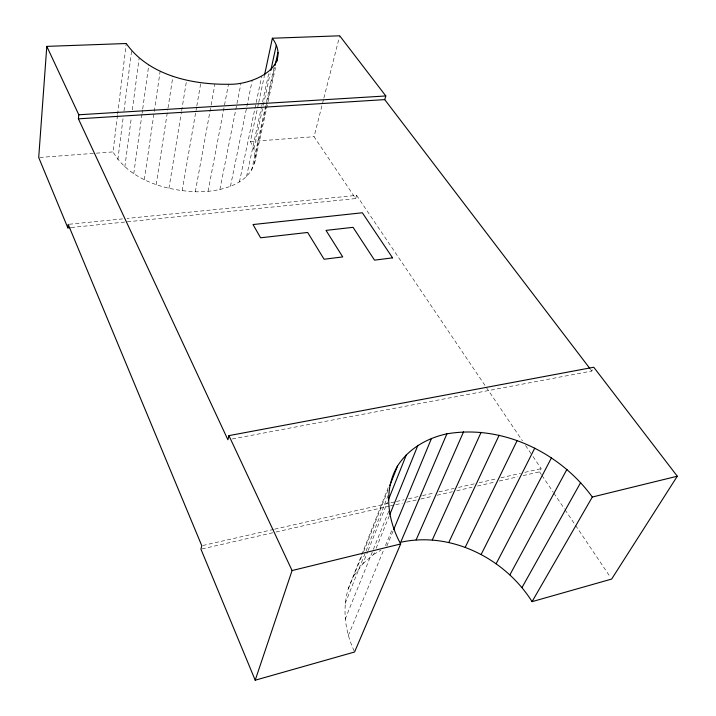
<?xml version="1.0" encoding="UTF-8"?>
<svg xmlns="http://www.w3.org/2000/svg" width="716" height="716" viewBox="0 0 716 716"><rect width="100%" height="100%" fill="white"/><g stroke="black" fill="none" stroke-linecap="round" stroke-linejoin="round"><path stroke-width="0.54" stroke-dasharray="3.58 2.69" d="M354.178 650.978C345.175 631.655 342.024 609.325 348.289 588.686L388.233 487.605M117.469 115.41L113.012 151.908C129.524 179.993 164.591 190.259 195.325 191.781C218.568 192.389 253.911 184.925 255.281 156.312L266.137 106.532M117.603 114.3L126.258 43.515M117.863 159.579L123.17 117.469M124.011 110.819L131.565 50.979M124.844 166.935L131.341 117.522M132.353 109.834L139.137 58.229M133.758 173.72L141.947 114.417M142.099 113.316L142.556 110.022M142.708 108.922L148.776 64.995M144.319 179.689L160.169 71.045M156.178 184.639L167.857 109.029M168.027 107.937L172.941 76.156M168.931 188.38L181.452 111.857M181.631 110.765L186.643 80.156M182.132 190.787L196.605 107.114M196.793 106.013L200.793 82.886M195.325 191.781L210.907 106.21M211.113 105.109L214.907 84.273M208.052 191.342L228.485 84.264M219.884 189.498L236.754 104.643M236.969 103.552L240.862 83.978M230.454 186.33L246.644 107.561M246.868 106.469L252.265 80.21M239.421 181.971L255.97 103.569M256.194 102.478L261.716 76.344M255.281 156.312L253.876 148.892L250.412 141.517L258.503 103.462M258.736 102.379L264.285 76.29M246.528 176.592L261.456 107.221M261.689 106.138L262.387 102.88M262.62 101.797L269.153 71.448M253.876 148.892L263.058 106.389M263.3 105.297L270.129 73.685M251.602 170.381L266.325 102.773M266.558 101.681L274.156 66.785M266.37 105.449L274.631 67.581M254.538 163.543L267.829 102.728M268.07 101.645L275.902 65.8M71.17 227.518L355.673 198.574L314.055 136.702L323.605 99.139M323.874 98.065L339.697 35.8M355.673 198.574L356.613 195.37L126.974 218.443M348.289 588.686L363.236 552.689M363.639 551.66L388.546 488.733M345.193 603.436L365.679 551.929M366.091 550.899L388.215 495.266M354.25 575.387L362.806 563.859L367.747 551.49M368.158 550.461L387.508 502.023M345.157 619.224L372.955 550.371M373.376 549.342L389.146 510.284M362.806 563.859L373.645 554.372L374.477 552.313M376.151 548.205L389.504 515.287M348.28 635.593L383.749 549.781M385.468 545.646L392.305 529.106M386.819 546.102L393.209 530.717M523.19 475.576L539.524 471.844L541.189 468.631L532.427 455.662M232.288 438.953L591.801 371.031L592.785 369.143M373.645 554.372L380.93 550.237M202.019 548.921L274.962 532.257M276.054 532.015L389.28 506.158M390.372 505.908L394.722 504.914M395.814 504.664L402.347 503.169M406.697 502.176L419.764 499.195M420.856 498.945L432.831 496.206M437.181 495.212L452.423 491.731M456.781 490.737L472.023 487.256M477.465 486.021L494.881 482.038M499.24 481.045L517.749 476.82M202.87 545.476L273.575 529.419M274.667 529.169L395.42 501.746M396.503 501.495L404.119 499.768M408.469 498.783L421.527 495.812M422.61 495.57L434.576 492.85M438.926 491.865L454.159 488.402M458.508 487.417L474.824 483.712M479.183 482.718L496.582 478.762M500.94 477.778L520.514 473.33M524.873 472.345L541.189 468.631M69.282 224.242L122.534 218.89M39.819 157.448L95.264 153.251M96.374 153.17L113.012 151.908M250.412 141.517L314.055 136.702M590.449 369.259L591.801 371.031M356.613 195.37L522.412 440.841M525.544 445.477L531.8 454.741M539.524 471.844L541.385 474.618M542.012 475.54L553.2 492.178M553.826 493.1L564.396 508.816M565.014 509.738L574.966 524.533M575.583 525.455L610.408 577.212"/><path stroke-width="1.07" d="M589.769 368.373L384.743 99.614L385.817 95.962L339.697 35.8L272.375 38.234C293.077 67.223 252.113 85.24 228.485 84.264C191.619 84.721 148.704 75.314 126.258 43.515L46.8 46.379L38.709 157.529L67.841 227.858L70.061 227.625M67.841 227.858L68.172 224.359L201.778 545.726L200.936 549.163L255.209 680.2L354.572 652.008L400.665 543.963C387.741 520.362 383.293 490.111 397.523 466.044C408.433 448.699 427.157 438.04 446.874 433.851C502.185 424.328 559.876 452.378 592.311 497.029L677.291 476.221L593.761 367.245L228.932 435.623L227.903 439.785L78.402 118.829L78.796 114.775L46.8 46.379M264.517 75.198L272.375 38.234M270.836 70.419L276.251 45.341M275.105 65.416L277.933 52.429M276.859 61.46L277.334 59.285M255.209 680.2L292.074 570.554L228.932 435.623M389.772 485.645L397.523 466.044M388.332 499.965L406.446 454.615M389.925 514.258L417.902 445.334M393.63 529.688L431.515 438.371M446.874 433.851L400.692 542.263C451.331 531.156 505.093 558.659 532.069 601.646L611.652 579.065L677.291 476.221M416.13 539.855L463.547 431.829M432.303 539.918L481.107 432.312M448.798 542.433L499.124 435.265M465.212 547.319L517.14 440.591M481.134 554.461L534.736 448.18M496.161 563.698L551.463 457.846M509.908 574.814L566.911 469.392M521.991 587.567L580.667 482.557M532.069 601.646L592.311 497.029M292.074 570.554L400.665 543.963M78.796 114.775L385.817 95.962M78.402 118.829L384.743 99.614M392.556 257.85L374.522 260.15L353.051 227.33L326.013 230.391L342.731 256.919L324.088 259.237L307.665 232.467L260.597 237.793L253.025 224.547L362.341 212.768L392.556 257.85"/></g></svg>
